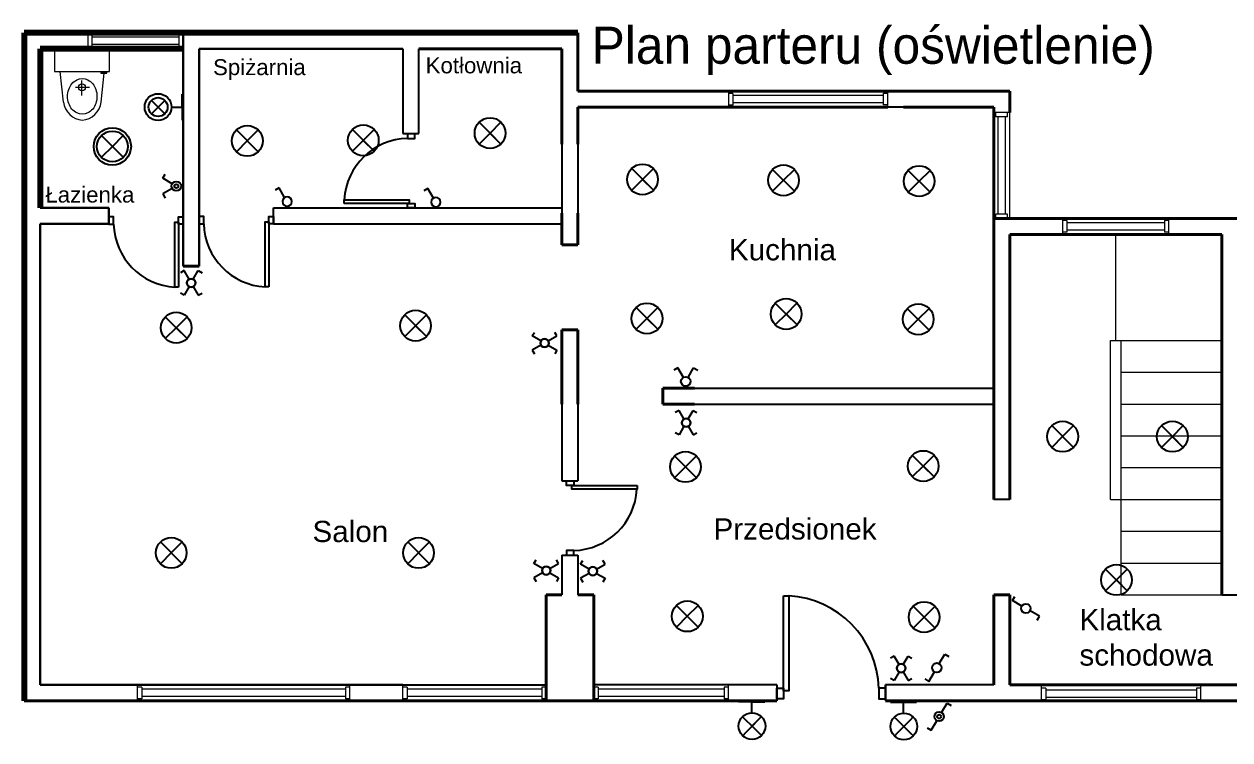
# Model space of a CAD drawing. Header units: inches. Extents: x -114 to 163, y -251 to 267.
# Drawn here: x 53.44 to 64.81, y 63.18 to 69.93 of the extents above; entities that cross this region are included whole.
import ezdxf

# ---------------------------------------------------------------- set-up
doc = ezdxf.new("R2010")
doc.units = ezdxf.units.IN
doc.header["$MEASUREMENT"] = 0
doc.layers.add('01-Text', color=250, linetype='Continuous')
doc.layers.add('DOOR WINDOW 1 75', color=7, linetype='Continuous', lineweight=9, true_color=0x666666)
doc.layers.add('FURNITURE E 1 75', color=7, linetype='Continuous', lineweight=13, true_color=0xa6a9ab)
doc.layers.add('WALL 1 75', color=250, linetype='Continuous', lineweight=40)
doc.styles.add('SS Projects_75_notes', font='bahnschrift.ttf', dxfattribs={"height": 0.35})
doc.styles.get("Standard").update_dxf_attribs({"font": 'arial.ttf'})

# ---------------------------------------------------------------- blocks, each defined once
blk = doc.blocks.new('Drzwi')
for points in [[(0.0432, 0.6652), (0.0777, 0.6652), (0.0777, 0.0518), (0.0432, 0.0518)], [(0, 0.0691), (0.0432, 0.0691), (0.0432, 0), (0, 0)], [(0.6997, 0.0691), (0.6565, 0.0691), (0.6565, 0), (0.6997, 0)]]:
    blk.add_lwpolyline(points, close=True)
blk.add_arc((0.0444, 0.0527), 0.6124, 1.53162, 86.877)

msp = doc.modelspace()

# ---------------------------------------------------------------- linework, layer by layer
for p, q in [((53.732, 69.695), (54.944, 69.695)), ((57.014, 69.695), (57.014, 68.895)), ((57.164, 68.895), (57.164, 69.695)), ((61.734, 69.145), (61.584, 69.145)), ((57.014, 68.895), (57.164, 68.895)), ((58.514, 68.795), (58.514, 68.145)), ((58.664, 68.795), (58.664, 68.145)), ((55.794, 68.195), (58.514, 68.195)), ((55.794, 68.045), (55.794, 68.195)), ((55.794, 68.045), (58.514, 68.045)), ((59.764, 66.495), (62.582, 66.495)), ((59.764, 66.345), (62.582, 66.345)), ((62.734, 65.445), (62.584, 65.445)), ((64.734, 64.545), (65.034, 64.545)), ((57.014, 63.695), (53.594, 63.695)), ((53.594, 63.695), (58.364, 63.695)), ((60.084, 63.695), (58.814, 63.695)), ((60.538, 63.695), (60.084, 63.695)), ((62.584, 63.695), (61.563, 63.695))]:
    msp.add_line(p, q)
at = {"color": 5}
for p, q in [((54.77, 69.083), (54.644, 69.209)), ((54.707, 69.146), (54.644, 69.083)), ((54.707, 69.146), (54.77, 69.209)), ((54.707, 69.146), (54.77, 69.083)), ((57.939, 68.797), (57.734, 69.002)), ((57.836, 68.9), (57.939, 69.002)), ((54.378, 68.672), (54.173, 68.877)), ((54.276, 68.774), (54.378, 68.877)), ((55.651, 68.725), (55.446, 68.93)), ((55.548, 68.827), (55.651, 68.93)), ((56.743, 68.73), (56.538, 68.935)), ((56.641, 68.832), (56.743, 68.935)), ((57.836, 68.9), (57.734, 68.797)), ((57.836, 68.9), (57.939, 68.797)), ((54.276, 68.774), (54.173, 68.672)), ((54.276, 68.774), (54.378, 68.672)), ((55.548, 68.827), (55.446, 68.725)), ((55.548, 68.827), (55.651, 68.725)), ((56.641, 68.832), (56.538, 68.73)), ((56.641, 68.832), (56.743, 68.73)), ((59.376, 68.361), (59.171, 68.566)), ((59.273, 68.463), (59.376, 68.566)), ((60.704, 68.352), (60.499, 68.557)), ((60.602, 68.455), (60.704, 68.557)), ((61.983, 68.344), (61.778, 68.549)), ((61.88, 68.447), (61.983, 68.549)), ((59.273, 68.463), (59.171, 68.361)), ((59.273, 68.463), (59.376, 68.361)), ((60.602, 68.455), (60.499, 68.352)), ((60.602, 68.455), (60.704, 68.352)), ((61.88, 68.447), (61.778, 68.344)), ((61.88, 68.447), (61.983, 68.344)), ((60.73, 67.092), (60.524, 67.297)), ((60.627, 67.194), (60.729, 67.297)), ((54.98, 66.962), (54.775, 67.167)), ((54.878, 67.065), (54.98, 67.167)), ((57.237, 66.981), (57.032, 67.186)), ((57.134, 67.084), (57.237, 67.186)), ((59.418, 67.05), (59.213, 67.255)), ((59.315, 67.152), (59.418, 67.255)), ((60.627, 67.194), (60.524, 67.092)), ((60.627, 67.194), (60.73, 67.092)), ((61.974, 67.041), (61.769, 67.247)), ((61.872, 67.144), (61.974, 67.247)), ((54.878, 67.065), (54.775, 66.962)), ((54.878, 67.065), (54.98, 66.962)), ((57.134, 67.084), (57.032, 66.981)), ((57.134, 67.084), (57.237, 66.981)), ((59.315, 67.152), (59.213, 67.05)), ((59.315, 67.152), (59.418, 67.05)), ((61.872, 67.144), (61.769, 67.041)), ((61.872, 67.144), (61.974, 67.041)), ((63.335, 65.936), (63.13, 66.141)), ((63.233, 66.038), (63.13, 65.936)), ((63.233, 66.038), (63.335, 66.141)), ((63.233, 66.038), (63.335, 65.936)), ((64.369, 65.936), (64.164, 66.141)), ((64.267, 66.038), (64.164, 65.936)), ((64.267, 66.038), (64.369, 66.141)), ((64.267, 66.038), (64.369, 65.936)), ((59.781, 65.649), (59.576, 65.855)), ((59.678, 65.752), (59.781, 65.855)), ((62.021, 65.658), (61.816, 65.863)), ((61.919, 65.76), (62.021, 65.863)), ((59.678, 65.752), (59.576, 65.649)), ((59.678, 65.752), (59.781, 65.649)), ((61.919, 65.76), (61.816, 65.658)), ((61.919, 65.76), (62.021, 65.658)), ((54.934, 64.839), (54.729, 65.044)), ((54.831, 64.941), (54.934, 65.044)), ((57.265, 64.839), (57.06, 65.044)), ((57.162, 64.941), (57.265, 65.044)), ((54.831, 64.941), (54.729, 64.839)), ((54.831, 64.941), (54.934, 64.839)), ((57.162, 64.941), (57.06, 64.839)), ((57.162, 64.941), (57.265, 64.839)), ((63.842, 64.583), (63.637, 64.789)), ((63.74, 64.686), (63.842, 64.788)), ((63.74, 64.686), (63.637, 64.583)), ((63.74, 64.686), (63.842, 64.583)), ((59.798, 64.241), (59.593, 64.446)), ((59.695, 64.343), (59.798, 64.446)), ((59.695, 64.343), (59.593, 64.241)), ((59.695, 64.343), (59.798, 64.241)), ((62.03, 64.232), (61.825, 64.437)), ((61.927, 64.335), (61.825, 64.232)), ((61.927, 64.335), (62.03, 64.437)), ((61.927, 64.335), (62.03, 64.232)), ((60.305, 63.307), (60.241, 63.37)), ((60.367, 63.371), (60.243, 63.244)), ((60.305, 63.307), (60.367, 63.371)), ((60.305, 63.307), (60.369, 63.245)), ((61.736, 63.304), (61.672, 63.366)), ((61.798, 63.367), (61.673, 63.24)), ((61.736, 63.304), (61.798, 63.367)), ((61.736, 63.304), (61.8, 63.241))]:
    msp.add_line(p, q, dxfattribs=at)
at = {"color": 3}
for p, q in [((54.751, 68.475), (54.773, 68.513)), ((54.841, 68.423), (54.751, 68.475)), ((54.841, 68.378), (54.751, 68.326)), ((54.751, 68.326), (54.773, 68.288)), ((55.849, 68.383), (55.81, 68.361)), ((55.9, 68.293), (55.849, 68.383)), ((57.251, 68.378), (57.212, 68.356)), ((57.303, 68.288), (57.251, 68.378)), ((54.952, 67.603), (54.918, 67.583)), ((54.999, 67.522), (54.952, 67.603)), ((55.039, 67.522), (55.086, 67.603)), ((55.086, 67.603), (55.121, 67.583)), ((54.999, 67.452), (54.952, 67.371)), ((55.039, 67.452), (55.086, 67.371)), ((54.952, 67.371), (54.918, 67.392)), ((55.086, 67.371), (55.121, 67.392)), ((58.234, 66.987), (58.254, 67.021)), ((58.315, 66.94), (58.234, 66.987)), ((58.384, 66.94), (58.465, 66.987)), ((58.465, 66.987), (58.445, 67.021)), ((58.315, 66.9), (58.234, 66.853)), ((58.234, 66.853), (58.254, 66.818)), ((58.384, 66.9), (58.465, 66.853)), ((58.465, 66.853), (58.445, 66.818)), ((59.606, 66.686), (59.567, 66.664)), ((59.658, 66.596), (59.606, 66.686)), ((59.702, 66.596), (59.754, 66.686)), ((59.754, 66.686), (59.793, 66.664)), ((59.617, 66.285), (59.582, 66.265)), ((59.664, 66.204), (59.617, 66.285)), ((59.704, 66.204), (59.751, 66.285)), ((59.751, 66.285), (59.785, 66.265)), ((59.617, 66.054), (59.582, 66.074)), ((59.664, 66.135), (59.617, 66.054)), ((59.704, 66.135), (59.751, 66.054)), ((59.751, 66.054), (59.785, 66.074)), ((58.25, 64.841), (58.27, 64.875)), ((58.331, 64.794), (58.25, 64.841)), ((58.401, 64.794), (58.482, 64.841)), ((58.482, 64.841), (58.462, 64.875)), ((58.689, 64.835), (58.709, 64.869)), ((58.77, 64.788), (58.689, 64.835)), ((58.839, 64.788), (58.92, 64.835)), ((58.92, 64.835), (58.9, 64.869)), ((58.331, 64.754), (58.25, 64.707)), ((58.25, 64.707), (58.27, 64.672)), ((58.401, 64.754), (58.482, 64.707)), ((58.482, 64.707), (58.462, 64.672)), ((58.77, 64.748), (58.689, 64.701)), ((58.689, 64.701), (58.709, 64.666)), ((58.839, 64.748), (58.92, 64.701)), ((58.92, 64.701), (58.9, 64.666)), ((62.759, 64.492), (62.781, 64.53)), ((62.849, 64.44), (62.759, 64.492)), ((63.016, 64.343), (62.926, 64.395)), ((62.994, 64.305), (63.016, 64.343)), ((62.069, 63.897), (62.121, 63.987)), ((62.121, 63.987), (62.16, 63.964)), ((61.644, 63.968), (61.61, 63.948)), ((61.691, 63.887), (61.644, 63.968)), ((61.731, 63.887), (61.778, 63.968)), ((61.778, 63.968), (61.813, 63.948)), ((61.691, 63.818), (61.644, 63.737)), ((61.731, 63.818), (61.778, 63.737)), ((61.973, 63.729), (62.025, 63.819)), ((61.644, 63.737), (61.61, 63.757)), ((61.778, 63.737), (61.813, 63.757)), ((61.934, 63.752), (61.973, 63.729)), ((62.092, 63.435), (62.143, 63.525)), ((62.143, 63.525), (62.182, 63.503)), ((61.995, 63.268), (62.047, 63.358)), ((61.956, 63.291), (61.995, 63.268))]:
    msp.add_line(p, q, dxfattribs=at)
at = {"lineweight": 30}
msp.add_line((54.244, 68.195), (54.244, 68.045), dxfattribs=at)
at = {"color": 5}
for centre, radius in [((54.707, 69.146), 0.126), ((54.707, 69.146), 0.0892), ((57.836, 68.9), 0.145), ((54.276, 68.774), 0.176), ((54.276, 68.774), 0.145), ((55.548, 68.827), 0.145), ((56.641, 68.832), 0.145), ((59.273, 68.463), 0.145), ((60.602, 68.455), 0.145), ((61.88, 68.447), 0.145), ((59.315, 67.152), 0.145), ((60.627, 67.194), 0.145), ((61.872, 67.144), 0.145), ((54.878, 67.065), 0.145), ((57.134, 67.084), 0.145), ((63.233, 66.038), 0.145), ((64.267, 66.038), 0.145), ((59.678, 65.752), 0.145), ((61.919, 65.76), 0.145), ((54.831, 64.941), 0.145), ((57.162, 64.941), 0.145), ((63.74, 64.686), 0.145), ((59.695, 64.343), 0.145), ((61.927, 64.335), 0.145), ((60.305, 63.307), 0.126), ((61.736, 63.304), 0.126)]:
    msp.add_circle(centre, radius, dxfattribs=at)
at = {"color": 3}
for centre, radius in [((54.879, 68.4), 0.0185), ((62.887, 64.417), 0.0445), ((62.047, 63.858), 0.0445), ((62.069, 63.397), 0.0445), ((62.069, 63.397), 0.0185)]:
    msp.add_circle(centre, radius, dxfattribs=at)
for centre, major_axis in [((54.879, 68.4), (-0.0315, 0.0315)), ((55.019, 67.487), (0.0283, 0.0283)), ((58.35, 66.92), (-0.0283, 0.0283)), ((59.68, 66.558), (0.0315, 0.0315)), ((59.684, 66.169), (0.0283, 0.0283)), ((58.366, 64.774), (-0.0283, 0.0283)), ((58.805, 64.768), (-0.0283, 0.0283)), ((61.711, 63.853), (0.0283, 0.0283))]:
    msp.add_ellipse(centre, major_axis=major_axis, ratio=1, start_param=5.497787, end_param=11.780972, dxfattribs=at)
at = {"color": 3, "extrusion": (0, 0, -1)}
for centre, major_axis, start_param, end_param in [((55.923, 68.255), (0.0315, 0.0315), 3.926991, 10.210176), ((57.325, 68.249), (0.0315, 0.0315), 3.926991, 10.210176), ((55.019, 67.487), (-0.0283, 0.0283), 2.356194490192296, 8.639379797371882), ((58.35, 66.92), (-0.0283, -0.0283), 2.356194490192296, 8.639379797371882), ((59.684, 66.169), (-0.0283, 0.0283), 2.356194490192296, 8.639379797371882), ((58.366, 64.774), (-0.0283, -0.0283), 2.356194490192296, 8.639379797371882), ((58.805, 64.768), (-0.0283, -0.0283), 2.356194490192296, 8.639379797371882), ((61.711, 63.853), (-0.0283, 0.0283), 2.356194490192296, 8.639379797371882)]:
    msp.add_ellipse(centre, major_axis=major_axis, ratio=1, start_param=start_param, end_param=end_param, dxfattribs=at)
at = {"layer": 'Defpoints', "color": 5}
for p, q in [((54.934, 69.146), (54.934, 69.269)), ((54.833, 69.146), (54.934, 69.146)), ((54.934, 69.146), (54.934, 69.023)), ((60.303, 63.535), (60.18, 63.533)), ((60.303, 63.535), (60.426, 63.536)), ((60.304, 63.434), (60.303, 63.535)), ((61.733, 63.531), (61.61, 63.529)), ((61.733, 63.531), (61.856, 63.532)), ((61.734, 63.43), (61.733, 63.531)), ((60.241, 63.37), (60.215, 63.396)), ((60.367, 63.371), (60.393, 63.398)), ((61.672, 63.366), (61.645, 63.392)), ((61.798, 63.367), (61.824, 63.394)), ((60.243, 63.244), (60.217, 63.217)), ((60.369, 63.245), (60.396, 63.219)), ((61.673, 63.24), (61.647, 63.213)), ((61.8, 63.241), (61.826, 63.215))]:
    msp.add_line(p, q, dxfattribs=at)
at = {"layer": 'Defpoints'}
for p, q in [((58.514, 66.345), (58.514, 65.621)), ((58.664, 66.345), (58.664, 65.621)), ((58.514, 65.621), (58.664, 65.621)), ((58.514, 64.92), (58.664, 64.92)), ((58.514, 64.92), (58.514, 64.545)), ((58.664, 64.92), (58.664, 64.545)), ((60.538, 63.695), (60.538, 63.545)), ((61.563, 63.664), (61.563, 63.695)), ((61.563, 63.695), (61.563, 63.545))]:
    msp.add_line(p, q, dxfattribs=at)
at = {"layer": 'DOOR WINDOW 1 75'}
for p, q in [((54.044, 69.845), (54.044, 69.695)), ((54.084, 69.825), (54.044, 69.825)), ((54.084, 69.825), (54.084, 69.715)), ((54.904, 69.805), (54.084, 69.805)), ((54.904, 69.825), (54.904, 69.715)), ((54.944, 69.825), (54.904, 69.825)), ((54.084, 69.715), (54.044, 69.715)), ((54.904, 69.735), (54.084, 69.735)), ((54.944, 69.715), (54.904, 69.715)), ((60.084, 69.295), (60.084, 69.145)), ((60.124, 69.275), (60.084, 69.275)), ((60.124, 69.275), (60.124, 69.165)), ((61.544, 69.255), (60.124, 69.255)), ((61.543, 69.167), (61.543, 69.276)), ((61.584, 69.275), (61.544, 69.275)), ((61.584, 69.145), (61.584, 69.295)), ((60.124, 69.165), (60.084, 69.165)), ((61.544, 69.185), (60.124, 69.185)), ((61.582, 69.166), (61.542, 69.166)), ((62.584, 69.145), (62.584, 69.095)), ((62.734, 69.095), (62.584, 69.095)), ((62.604, 69.055), (62.604, 69.095)), ((62.714, 69.055), (62.604, 69.055)), ((62.624, 68.135), (62.624, 69.055)), ((62.694, 68.135), (62.694, 69.055)), ((62.714, 69.055), (62.714, 69.095)), ((62.734, 68.095), (62.734, 69.095)), ((62.584, 68.095), (62.734, 68.095)), ((62.714, 68.135), (62.604, 68.135)), ((62.604, 68.095), (62.604, 68.135)), ((62.714, 68.095), (62.714, 68.135)), ((63.234, 67.945), (63.234, 68.095)), ((64.234, 67.945), (64.234, 68.095)), ((63.274, 68.075), (63.234, 68.075)), ((63.274, 67.965), (63.234, 67.965)), ((63.274, 68.075), (63.274, 67.965)), ((64.194, 68.055), (63.274, 68.055)), ((64.194, 67.985), (63.274, 67.985)), ((64.194, 68.075), (64.194, 67.965)), ((64.234, 68.075), (64.194, 68.075)), ((64.234, 67.965), (64.194, 67.965)), ((54.514, 63.545), (54.514, 63.695)), ((54.554, 63.675), (54.514, 63.675)), ((54.554, 63.675), (54.554, 63.565)), ((56.474, 63.655), (54.554, 63.655)), ((56.474, 63.675), (56.474, 63.565)), ((56.514, 63.675), (56.474, 63.675)), ((56.514, 63.544), (56.514, 63.694)), ((57.014, 63.545), (57.014, 63.695)), ((57.054, 63.675), (57.014, 63.675)), ((57.054, 63.675), (57.054, 63.565)), ((58.324, 63.655), (57.054, 63.655)), ((58.324, 63.675), (58.324, 63.565)), ((58.364, 63.675), (58.324, 63.675)), ((58.854, 63.675), (58.814, 63.675)), ((58.854, 63.675), (58.854, 63.565)), ((60.044, 63.655), (58.854, 63.655)), ((60.044, 63.675), (60.044, 63.565)), ((60.084, 63.675), (60.044, 63.675)), ((60.084, 63.545), (60.084, 63.695)), ((63.034, 63.545), (63.034, 63.695)), ((63.074, 63.666), (63.034, 63.666)), ((63.074, 63.666), (63.074, 63.556)), ((64.494, 63.646), (63.074, 63.646)), ((64.494, 63.666), (64.494, 63.556)), ((64.534, 63.666), (64.494, 63.666)), ((64.534, 63.545), (64.534, 63.695)), ((54.554, 63.565), (54.514, 63.565)), ((56.474, 63.585), (54.554, 63.585)), ((56.514, 63.565), (56.474, 63.565)), ((57.054, 63.565), (57.014, 63.565)), ((58.324, 63.585), (57.054, 63.585)), ((58.364, 63.565), (58.324, 63.565)), ((58.854, 63.565), (58.814, 63.565)), ((60.044, 63.585), (58.854, 63.585)), ((60.084, 63.565), (60.044, 63.565)), ((63.074, 63.556), (63.034, 63.556)), ((64.494, 63.576), (63.074, 63.576)), ((64.534, 63.556), (64.494, 63.556))]:
    msp.add_line(p, q, dxfattribs=at)
at = {"layer": 'FURNITURE E 1 75'}
for p, q in [((54.249, 69.695), (53.732, 69.695)), ((53.732, 69.695), (53.732, 69.482)), ((54.249, 69.482), (54.249, 69.695)), ((53.732, 69.482), (54.249, 69.482)), ((53.815, 69.193), (53.783, 69.481)), ((54.168, 69.476), (54.168, 69.466)), ((54.225, 69.476), (54.168, 69.476)), ((54.168, 69.466), (54.224, 69.466)), ((54.17, 69.193), (54.2, 69.466)), ((54.224, 69.466), (54.224, 69.476)), ((53.928, 69.333), (54.06, 69.333)), ((53.988, 69.254), (53.988, 69.397)), ((63.734, 66.945), (63.734, 67.945)), ((63.684, 66.945), (64.734, 66.945)), ((63.684, 65.445), (63.684, 66.945)), ((63.784, 64.545), (63.784, 66.945)), ((63.784, 66.645), (64.734, 66.645)), ((63.784, 66.345), (64.734, 66.345)), ((63.784, 66.045), (64.734, 66.045)), ((63.784, 65.745), (64.734, 65.745)), ((63.684, 65.445), (64.734, 65.445)), ((63.784, 65.145), (64.734, 65.145)), ((63.784, 64.845), (64.734, 64.845)), ((63.784, 64.545), (64.734, 64.545))]:
    msp.add_line(p, q, dxfattribs=at)
msp.add_lwpolyline([(53.865, 69.18, -0.166063), (53.865, 69.312, -0.090349), (53.895, 69.365, -0.10431), (53.941, 69.402, -0.237057), (54.044, 69.402, -0.10431), (54.091, 69.365, -0.090349), (54.12, 69.312, -0.166063), (54.12, 69.18, -0.090349), (54.091, 69.127, -0.10431), (54.044, 69.09, -0.237057), (53.941, 69.09, -0.10431), (53.895, 69.127, -0.090349), (53.865, 69.18, -0.082467)], format="xyb", dxfattribs=at)
msp.add_circle((53.99, 69.332), 0.0333, dxfattribs=at)
for centre, start, end in [((54.01, 69.218), 187.4737, 264.917), ((53.975, 69.218), 275.083, 352.5263)]:
    msp.add_arc(centre, 0.197, start, end, dxfattribs=at)
at = {"layer": 'WALL 1 75', "lineweight": 211}
for p, q in [((58.664, 69.845), (53.444, 69.845)), ((53.444, 69.845), (53.444, 63.545)), ((54.944, 69.695), (53.594, 69.695)), ((53.594, 69.695), (53.594, 68.195))]:
    msp.add_line(p, q, dxfattribs=at)
at = {"layer": 'WALL 1 75', "lineweight": 30}
for p, q in [((54.944, 69.845), (54.944, 67.645)), ((57.014, 69.695), (55.094, 69.695)), ((55.094, 69.695), (55.094, 67.645)), ((54.244, 68.195), (53.594, 68.195)), ((53.594, 68.045), (53.594, 63.695)), ((53.594, 68.045), (54.244, 68.045))]:
    msp.add_line(p, q, dxfattribs=at)
at = {"layer": 'WALL 1 75'}
for p, q in [((58.664, 69.845), (58.664, 69.295)), ((58.514, 69.695), (57.164, 69.695)), ((58.514, 69.695), (58.514, 68.795)), ((58.664, 69.295), (62.734, 69.295)), ((62.734, 69.095), (62.734, 69.295)), ((58.664, 69.145), (61.584, 69.145)), ((58.664, 69.145), (58.664, 68.795)), ((61.734, 69.145), (62.584, 69.145)), ((62.584, 65.445), (62.584, 69.145)), ((58.514, 68.145), (58.514, 67.845)), ((58.664, 68.145), (58.664, 67.845)), ((62.584, 68.095), (64.884, 68.095)), ((62.734, 67.945), (64.734, 67.945)), ((62.734, 65.445), (62.734, 67.945)), ((64.734, 64.545), (64.734, 67.945)), ((58.514, 67.845), (58.664, 67.845)), ((54.944, 67.645), (55.094, 67.645)), ((58.514, 67.045), (58.664, 67.045)), ((58.514, 67.045), (58.514, 66.345)), ((58.664, 67.045), (58.664, 66.345)), ((59.464, 66.495), (59.464, 66.345)), ((59.764, 66.495), (59.464, 66.495)), ((59.764, 66.345), (59.464, 66.345)), ((58.364, 63.545), (58.364, 64.545)), ((58.514, 64.545), (58.364, 64.545)), ((58.814, 64.545), (58.664, 64.545)), ((58.814, 64.545), (58.814, 63.545)), ((62.584, 64.545), (62.734, 64.545)), ((62.584, 64.545), (62.584, 63.695)), ((62.734, 64.545), (62.734, 63.695)), ((62.734, 63.695), (65.034, 63.695)), ((53.444, 63.545), (60.538, 63.545)), ((61.563, 63.545), (65.184, 63.545))]:
    msp.add_line(p, q, dxfattribs=at)

# ---------------------------------------------------------------- block references
at = {"layer": 'Defpoints'}
for p, rotation in [((57.126, 68.194), 90), ((54.944, 68.112), 180), ((55.794, 68.114), 180), ((58.556, 65.62), 270.0000000000002)]:
    msp.add_blockref('Drzwi', p, dxfattribs=dict(at, rotation=rotation))
at = {"layer": 'Defpoints', "xscale": 1.464378650697802, "yscale": 1.464378650697802, "zscale": 1.464378650697802}
msp.add_blockref('Drzwi', (60.538, 63.563), dxfattribs=at)

# ---------------------------------------------------------------- texts
at = {"attachment_point": 1}
for s, width, insert, char_height in [('Spiżarnia', 1.0488, (55.225, 69.597), 0.15), ('Kotłownia', 1.03705, (57.229, 69.614), 0.15), ('Kuchnia', 1.49811, (60.087, 67.9), 0.2)]:
    msp.add_mtext_dynamic_manual_height_columns(s, width=width, gutter_width=1, heights=[0], dxfattribs=dict(at, insert=insert, char_height=char_height))
at = {"layer": '01-Text', "insert": (58.794, 69.904), "char_height": 0.35, "attachment_point": 1, "style": 'SS Projects_75_notes'}
msp.add_mtext_dynamic_manual_height_columns('Plan parteru (oświetlenie)', width=6.34854, gutter_width=1.5, heights=[0], dxfattribs=at)
at = {"layer": 'Defpoints', "attachment_point": 1}
for s, width, insert, char_height in [('Łazienka', 1.13397, (53.645, 68.395), 0.15), ('Salon', 1.75413, (56.162, 65.243), 0.2), ('Przedsionek', 1.39875, (59.942, 65.267), 0.2), ('Klatka schodowa', 1.51805, (63.391, 64.411), 0.2)]:
    msp.add_mtext_dynamic_manual_height_columns(s, width=width, gutter_width=1, heights=[0], dxfattribs=dict(at, insert=insert, char_height=char_height))

doc.saveas('drawing.dxf')
